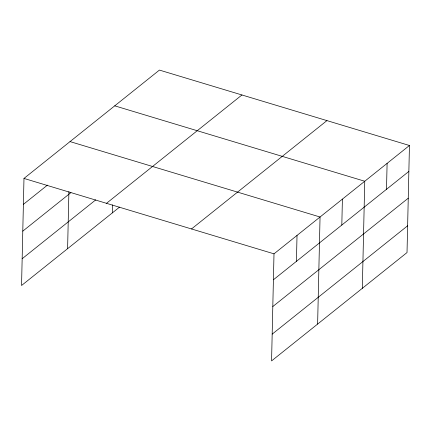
<?xml version="1.0" encoding="UTF-8"?>
<svg xmlns="http://www.w3.org/2000/svg" width="431" height="431" viewBox="0 0 431 431"><rect width="100%" height="100%" fill="white"/><g stroke="black" fill="none" stroke-linecap="round" stroke-linejoin="round"><path stroke-width="0.65" d="M409.45 145.495L273.997 253.837L271.568 360.914L407.02 252.566L409.45 145.495L159.432 70.086L23.98 178.434L21.55 285.505L119.581 207.095M67.602 248.671L68.901 191.623M112.302 212.914L112.486 204.881M296.436 261.348L297.024 235.423M317.62 324.074L320.05 217.003L70.032 141.594M341.815 225.052L342.403 199.127M362.32 288.323L364.75 181.246L114.732 105.837M386.51 189.295L387.103 163.371M23.393 204.359L47.464 185.104M22.784 231.135L70.916 192.635M22.159 258.729L95.757 199.855M106.484 203.319L241.936 94.971M191.493 228.958L326.946 120.61M273.41 279.767L408.863 171.419M272.801 306.543L408.254 198.195M272.176 334.138L407.629 225.79M23.98 178.434L273.997 253.837"/></g></svg>
